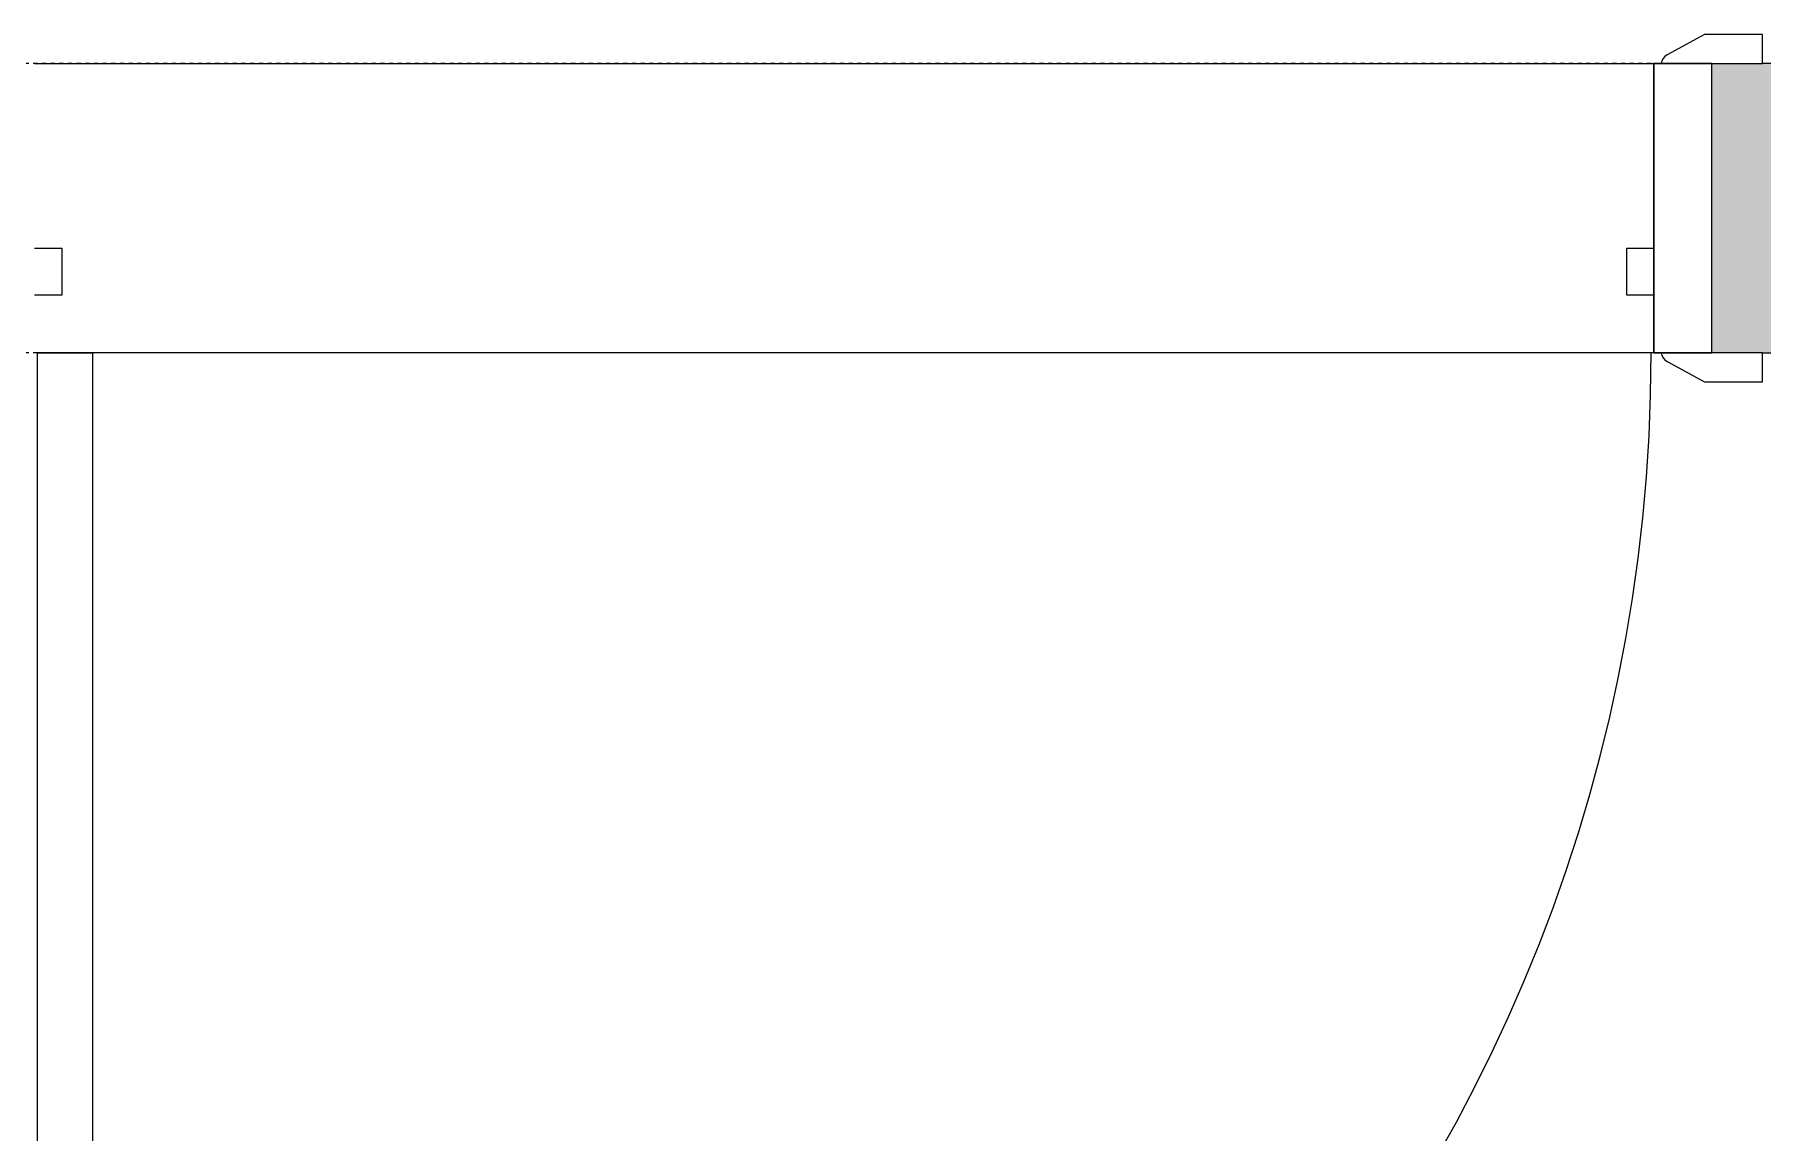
# Model space of a CAD drawing. Header units: centimetres. Extents: x -5566 to 5867, y -120 to 4683.
# Drawn here: x -4941 to -4821.5, y 2069.1 to 2145 of the extents above; entities that cross this region are included whole.
import ezdxf

# ---------------------------------------------------------------- set-up
doc = ezdxf.new("R2010")
doc.units = ezdxf.units.CM
doc.linetypes.add('Dash', pattern=[0.6, 0.3, -0.3])
for name, color, linetype, lineweight in [('A-DOOR', 31, 'Continuous', 13), ('A-DOOR-FRAM', 31, 'Continuous', 15), ('A-DOOR-HDLN', 31, 'Dash', 15), ('A-WALL', 113, 'Continuous', 13), ('A-WALL-PATT', 111, 'Continuous', 20)]:
    doc.layers.add(name, color=color, linetype=linetype, lineweight=lineweight)

# ---------------------------------------------------------------- blocks, each defined once
blk = doc.blocks.new('AR_Int_Wood_Single - W120H210-1470192-Level _9_00')
at = {"layer": 'A-DOOR', "lineweight": 15}
for p, q in [((52, 10), (52, 121.6)), ((55.8, 121.6), (55.8, 10)), ((-60, 10), (-56, 10)), ((-56, 10), (-56, -10)), ((55.8, 10), (52, 10)), ((-56, -10), (-60, -10))]:
    blk.add_line(p, q, dxfattribs=at)
at = {"layer": 'A-DOOR'}
blk.add_arc((55.8, 10), 111.6, 90, 180, dxfattribs=at)
at = {"layer": 'A-DOOR-FRAM'}
for p, q in [((-59.5, 12), (-63.5, 12)), ((-63.5, 12), (-63.5, 10)), ((-56.9, 10.6), (-59.5, 12)), ((-63.5, 10), (-60, 10)), ((-54.1, 6), (-56, 6)), ((-54.1, 2.8), (-54.1, 6)), ((56, 6), (54.1, 6)), ((54.1, 6), (54.1, 2.8)), ((-56, 2.8), (-54.1, 2.8)), ((54.1, 2.8), (56, 2.8)), ((-63.5, -10), (-63.5, -12)), ((-60, -10), (-63.5, -10)), ((-59.5, -12), (-56.9, -10.6)), ((-63.5, -12), (-59.5, -12))]:
    blk.add_line(p, q, dxfattribs=at)
at = {"layer": 'A-DOOR-FRAM', "lineweight": 13}
for p, q in [((-56, 10), (-60, 10)), ((-60, 10), (-60, -10)), ((-56, -10), (-56, 10)), ((-60, -10), (-56, -10))]:
    blk.add_line(p, q, dxfattribs=at)
at = {"layer": 'A-DOOR-FRAM'}
for centre, start, end in [((-57.3, 9.9), 7.125, 60.2551), ((-57.3, -9.9), 299.7449, 352.875)]:
    blk.add_arc(centre, 0.806, start, end, dxfattribs=at)
at = {"layer": 'A-DOOR-HDLN'}
for p, q in [((-60, 10), (60, 10)), ((-60, -10), (60, -10))]:
    blk.add_line(p, q, dxfattribs=at)

msp = doc.modelspace()

# ---------------------------------------------------------------- hatches: boundary and pattern name
at = {"layer": 'A-WALL-PATT', "lineweight": 13}
h = msp.add_hatch(color=256, dxfattribs=at)
h.paths.add_polyline_path([(-4985.5, 2122.99), (-4945, 2122.99), (-4945, 2142.99), (-4985.5, 2142.99)], flags=0)
h.paths.add_polyline_path([(-4825, 2122.99), (-3809.5, 2122.99), (-3809.5, 2142.99), (-4825, 2142.99)], flags=0)

# ---------------------------------------------------------------- linework, layer by layer
at = {"layer": 'A-WALL'}
for p, q in [((-4941, 2142.99), (-4829, 2142.99)), ((-4829, 2122.99), (-4941, 2122.99))]:
    msp.add_line(p, q, dxfattribs=at)
at = {"layer": 'A-WALL', "lineweight": 20}
for p, q in [((-4405, 2142.99), (-4821.5, 2142.99)), ((-4821.5, 2122.99), (-4015, 2122.99))]:
    msp.add_line(p, q, dxfattribs=at)

# ---------------------------------------------------------------- block references
at = {"layer": 'A-DOOR', "rotation": 179.9999999999999}
msp.add_blockref('AR_Int_Wood_Single - W120H210-1470192-Level _9_00', (-4885, 2132.99), dxfattribs=at)

doc.saveas('drawing.dxf')
